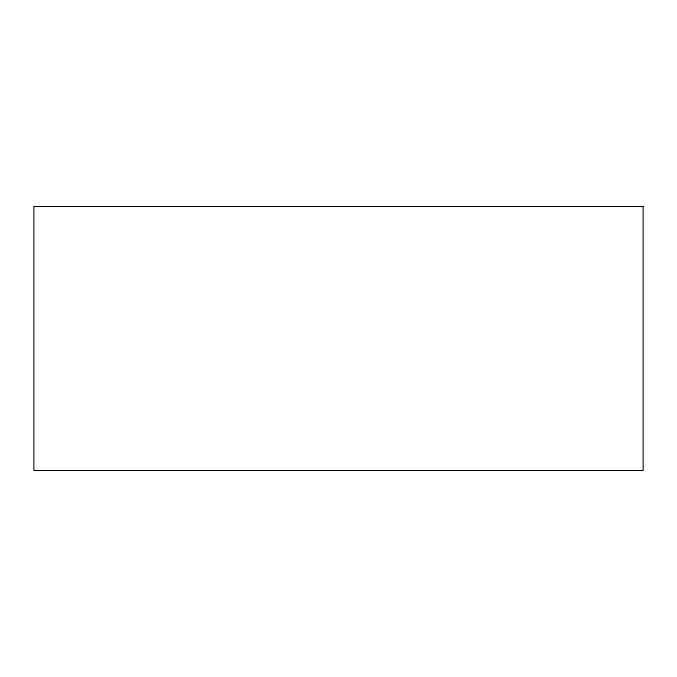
<?xml version="1.0" encoding="UTF-8"?>
<svg xmlns="http://www.w3.org/2000/svg" width="677" height="677" viewBox="0 0 677 677"><rect width="100%" height="100%" fill="white"/><g stroke="black" fill="none" stroke-linecap="round" stroke-linejoin="round"><path stroke-width="1.02" d="M643.15 206.485L33.85 206.485L33.85 470.515L643.15 470.515L643.15 206.485"/></g></svg>
